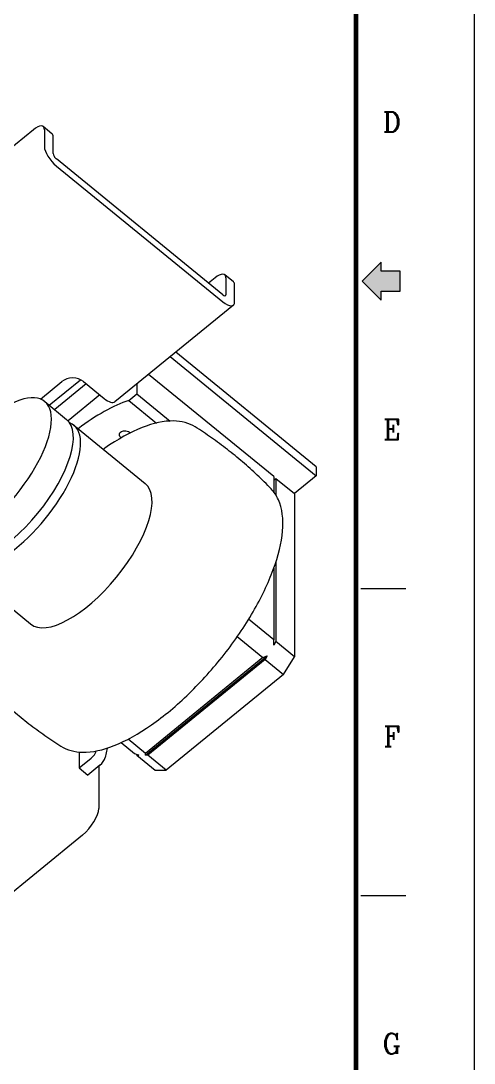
# Model space of a CAD drawing. Header units: millimetres. Extents: x 36 to 2484, y 36 to 1746.
# Drawn here: x 2189 to 2484, y 377 to 1055 of the extents above; entities that cross this region are included whole.
import ezdxf
from ezdxf.enums import TextEntityAlignment as Align

# ---------------------------------------------------------------- set-up
doc = ezdxf.new("R2010")
doc.units = ezdxf.units.MM
doc.header["$LTSCALE"] = 6
doc.layers.get('0').update_dxf_attribs({"lineweight": 18})
for name, color, linetype, lineweight in [('SkizziergeometrieWIN-ISO', 7, 'Continuous', 50), ('가는실선_A4', 7, 'Continuous', 5), ('굵은실선_A3', 7, 'Continuous', 18), ('제목(ISO)', 7, 'Continuous', 50)]:
    doc.layers.add(name, color=color, linetype=linetype, lineweight=lineweight)
doc.layers.add('가는실선_A3', color=9, linetype='Continuous', lineweight=5, true_color=0x808080)
doc.styles.add('주 텍스트 (ISO)', font='tahoma.ttf')
doc.styles.add('텍스트 스타일12', font='tahoma.ttf')
doc.styles.add('텍스트 스타일36', font='ROMANC.shx', dxfattribs={"width": 0.941937})

# ---------------------------------------------------------------- blocks, each defined once
blk = doc.blocks.new('경계 A3_경계')
blk.add_hatch(color=7).paths.add_polyline_path([(405.98, 148.76), (403.92, 148.76), (403.92, 149.72), (401.86, 147.66), (403.92, 145.6), (403.92, 146.56), (405.98, 146.56)])
for p, q in [((403.92, 149.72), (401.86, 147.66)), ((403.92, 148.76), (403.92, 149.72)), ((405.98, 148.76), (403.92, 148.76)), ((405.98, 146.56), (405.98, 148.76)), ((401.86, 147.66), (403.92, 145.6)), ((403.92, 146.56), (405.98, 146.56)), ((403.92, 145.6), (403.92, 146.56))]:
    blk.add_line(p, q)
at = {"color": 7}
for p, q in [((403.92, 149.72), (401.86, 147.66)), ((403.92, 148.76), (403.92, 149.72)), ((405.98, 148.76), (403.92, 148.76)), ((405.98, 146.56), (405.98, 148.76)), ((401.86, 147.66), (403.92, 145.6)), ((403.92, 145.6), (403.92, 146.56)), ((403.92, 146.56), (405.98, 146.56))]:
    blk.add_line(p, q, dxfattribs=at)
at = {"layer": 'SkizziergeometrieWIN-ISO', "lineweight": 18}
blk.add_line((414, 291), (414, 6), dxfattribs=at)
at = {"layer": '가는실선_A3', "color": 7, "lineweight": 60}
blk.add_line((401.22, 14.6), (401.22, 281.16), dxfattribs=at)
at = {"layer": '가는실선_A3', "color": 7}
for p, q in [((401.71, 114.34), (406.61, 114.34)), ((401.71, 81.02), (406.61, 81.02))]:
    blk.add_line(p, q, dxfattribs=at)
at = {"layer": '가는실선_A3', "color": 7, "style": '텍스트 스타일36', "width": 0.941937}
for s, p in [('D', (405.08, 164.92)), ('E', (405.08, 131.6)), ('F', (405.08, 98.28)), ('G', (405.08, 64.96))]:
    blk.add_text(s, height=2.2, dxfattribs=at).set_placement(p, align=Align.MIDDLE_CENTER)
blk = doc.blocks.new('제목 블록 A3_표제란')
at = {"layer": '가는실선_A3', "color": 7, "style": '텍스트 스타일12'}
blk.add_attdef('질량\\P1;_001', (38.29, 15.49), '', height=2, dxfattribs=at)
at = {"layer": '가는실선_A4', "color": 7, "style": '텍스트 스타일12'}
blk.add_attdef('설명', text='', height=2, dxfattribs=at).set_placement((331.27, 35.73), align=Align.MIDDLE_LEFT)
blk.add_attdef('SCALE_001', (273.43, 32.87), '', height=2, dxfattribs=at)
blk.add_attdef('프로젝트', text='', height=2, dxfattribs=at).set_placement((340.77, 28.27), align=Align.MIDDLE_CENTER)
at = {"layer": '가는실선_A4', "style": '텍스트 스타일12'}
blk.add_attdef('리비전_번호', text='', height=2, dxfattribs=at).set_placement((388.38, 15.27), align=Align.MIDDLE_CENTER)
at = {"layer": '제목(ISO)', "insert": (306.15, 62.72), "char_height": 3.5, "attachment_point": 1, "line_spacing_factor": 0.727683, "style": '주 텍스트 (ISO)'}
blk.add_mtext('- Note -\\P{\\H0.71429x; 1. \\fGulim|b0|i0|c129|p50;표시하지 않은 \\fTahoma|b0|i0|c129|p34;C, R=0.5\\fGulim|b0|i0|c129|p50;로 한다\\fTahoma|b0|i0|c129|p34;.\\H1.54068x; \\H0.64906x;\\P 2. \\fGulim|b0|i0|c129|p50;표시하지 않은 공차는 일반공차 \\fTahoma|b0|i0|c129|p34;KS ISO 2768-m\\fGulim|b0|i0|c129|p50;으로 적용한다\\fTahoma|b0|i0|c129|p34;.\\H1.32612x; \\H0.75408x;\\P 3. \\fGulim|b0|i0|c129|p50;표면경도는 \\fTahoma|b0|i0|c129|p34;HRC = \\H1.31974x; }', dxfattribs=at)
at = {"layer": '제목(ISO)', "style": '텍스트 스타일12'}
for tag, p in [('관리자', (373.93, 36.39)), ('공급업자', (383.08, 28.64))]:
    blk.add_attdef(tag, text='', height=2, dxfattribs=at).set_placement(p, align=Align.TOP_LEFT)

msp = doc.modelspace()

# ---------------------------------------------------------------- linework, layer by layer
at = {"layer": '굵은실선_A3'}
for p, q in [((2197.402, 984.55), (2133.762, 932.589)), ((2209.383, 981.904), (2203.726, 986.523)), ((2204.473, 984.55), (2204.473, 973.58)), ((2210.13, 968.962), (2210.13, 979.931)), ((2320.438, 877.163), (2212.251, 965.498)), ((2212.251, 960.879), (2320.438, 872.544)), ((2327.47, 885.486), (2321.813, 890.105)), ((2315.489, 888.133), (2311.246, 884.669)), ((2322.56, 888.133), (2322.56, 877.163)), ((2328.217, 872.544), (2328.217, 883.514)), ((2327.395, 870.374), (2250.321, 807.443)), ((2286.355, 836.865), (2381.25, 759.383)), ((2381.25, 765.157), (2289.89, 839.752)), ((2207.629, 805.262), (2227.937, 821.843)), ((2353.672, 758.806), (2272.213, 825.318)), ((2201.933, 809.271), (2215.787, 820.583)), ((2231.697, 819.139), (2211.165, 802.375)), ((2229.929, 820.583), (2243.364, 809.613)), ((2264.577, 819.083), (2264.577, 812.627)), ((2204.665, 807.683), (2218.939, 796.028)), ((2240.535, 811.922), (2219.93, 795.098)), ((2259.35, 808.359), (2264.577, 812.627)), ((2259.35, 808.359), (2277.348, 793.664)), ((2264.577, 812.627), (2286.212, 794.962)), ((2223.625, 792.202), (2270.072, 754.278)), ((2381.25, 765.157), (2381.25, 759.383)), ((2353.672, 758.806), (2353.672, 748.815)), ((2353.672, 756.497), (2355.087, 757.651)), ((2355.087, 757.651), (2355.087, 746.75)), ((2355.087, 757.651), (2367.108, 747.836)), ((2381.25, 759.383), (2367.108, 747.836)), ((2367.108, 747.836), (2367.108, 641.604)), ((2148.995, 700.799), (2195.442, 662.875)), ((2353.672, 699.207), (2353.672, 652.574)), ((2355.087, 703.356), (2355.087, 651.419)), ((2353.672, 652.574), (2337.318, 665.927)), ((2329.933, 654.637), (2346.601, 641.027)), ((2353.672, 649.11), (2353.672, 652.574)), ((2355.087, 651.419), (2353.672, 649.11)), ((2367.108, 641.604), (2355.087, 651.419)), ((2270.234, 577.518), (2349.43, 642.181)), ((2346.601, 641.027), (2270.234, 578.673)), ((2348.016, 639.872), (2271.648, 577.518)), ((2346.601, 641.027), (2349.43, 642.181)), ((2349.43, 642.181), (2348.016, 639.872)), ((2348.016, 639.872), (2360.036, 630.057)), ((2360.036, 630.057), (2367.108, 641.604)), ((2360.036, 630.057), (2283.669, 567.703)), ((2254.503, 585.744), (2263.163, 578.673)), ((2270.234, 578.673), (2258.919, 587.911)), ((2227.1, 579.542), (2227.1, 569.191)), ((2245.379, 582.143), (2243.988, 575.991)), ((2263.163, 578.673), (2265.991, 577.518)), ((2264.577, 577.518), (2264.577, 578.096)), ((2265.991, 577.518), (2264.577, 577.518)), ((2264.577, 577.518), (2276.598, 567.703)), ((2270.234, 577.518), (2270.234, 578.673)), ((2271.648, 577.518), (2270.234, 577.518)), ((2283.669, 567.703), (2271.648, 577.518)), ((2227.1, 569.191), (2234.883, 575.545)), ((2240.54, 570.927), (2232.757, 564.572)), ((2239.828, 570.346), (2239.828, 542.877)), ((2227.1, 569.191), (2232.757, 564.572)), ((2276.598, 567.703), (2283.669, 567.703)), ((2229.222, 525.557), (2109.014, 427.407))]:
    msp.add_line(p, q, dxfattribs=at)
for centre, major_axis, ratio, start_param, end_param in [((2197.402, 978.777), (6.325, 7.746), 0.4082485, 5.8195376, 7.390334), ((2203.059, 974.158), (6.325, 7.746), 0.4082485, 5.8195376, 6.2831853), ((2212.251, 967.23), (-6.957, 8.521), 0.4082483, 0.4636479, 2.0344442), ((2212.251, 967.23), (1.897, -2.324), 0.4082483, 3.6052405, 5.1760369), ((2315.489, 882.359), (6.325, 7.746), 0.4082485, 5.8195376, 7.390334), ((2321.146, 877.74), (6.325, 7.746), 0.4082485, 5.8195376, 6.2831853), ((2320.438, 878.895), (1.897, -2.324), 0.4082483, 5.1760369, 6.7468332), ((2320.438, 878.895), (6.957, -8.521), 0.4082483, 5.1760369, 6.7468332), ((2222.858, 814.809), (-10, 0), 0.8164965, 3.9269905, 5.4977869), ((2167.35, 761.982), (37.315, 45.701), 0.4082483, 2.3376611, 7.0871169), ((2219.322, 719.546), (71.151, 87.142), 0.4082483, 0.5798664, 1.0187338), ((2243.364, 815.964), (6.957, -8.521), 0.4082483, 5.1760369, 6.2831853), ((2181.624, 750.327), (37.315, 45.701), 0.4082483, 3.1415927, 6.2831853), ((2186.31, 746.501), (37.315, 45.701), 0.4082483, 3.0156741, 6.4091039), ((2232.757, 708.577), (37.315, 45.701), 0.4082483, 3.1415927, 6.2831853), ((2234.883, 578.432), (-3.162, -3.873), 0.4082483, 1.1071487, 2.3618239), ((2240.54, 573.813), (3.162, 3.873), 0.4082483, 4.2487414, 5.5967515), ((2229.222, 534.217), (-9.487, -11.619), 0.4082483, 1.1071487, 2.677945)]:
    msp.add_ellipse(centre, major_axis=major_axis, ratio=ratio, start_param=start_param, end_param=end_param, dxfattribs=at)
for points, knots in [([(2302.608, 791.101), (2298.565, 793.668), (2293.705, 794.916), (2282.191, 795.094), (2275.31, 793.563), (2260.291, 787.644), (2252.093, 783.072), (2243.432, 777.011), (2243.11, 776.784), (2242.788, 776.555)], [3.65405891, 3.65405891, 3.65405891, 3.65405891, 3.91761692, 3.91761692, 4.23496863, 4.23496863, 4.57047375, 4.57047375, 4.58340932, 4.58340932, 4.58340932, 4.58340932]), ([(2254.366, 784.019), (2254.071, 784.289), (2253.818, 784.6), (2253.426, 785.314), (2253.321, 785.722), (2253.315, 786.477), (2253.42, 786.871), (2253.85, 787.563), (2254.174, 787.861), (2254.919, 788.301), (2255.393, 788.472), (2256.436, 788.646), (2257.004, 788.648), (2258.054, 788.51), (2258.606, 788.367), (2259.627, 787.943), (2260.096, 787.662), (2260.467, 787.359)], [1.3120249, 1.3120249, 1.3120249, 1.3120249, 1.4435454, 1.4435454, 1.6009502, 1.6009502, 1.7643203, 1.7643203, 1.9276904, 1.9276904, 2.0924319, 2.0924319, 2.2571734, 2.2571734, 2.4147272, 2.4147272, 2.572281, 2.572281, 2.572281, 2.572281]), ([(2351.97, 750.797), (2349.042, 753.835), (2346.026, 756.82), (2339.834, 762.663), (2336.658, 765.521), (2330.165, 771.086), (2326.848, 773.794), (2320.096, 779.043), (2316.662, 781.584), (2309.698, 786.482), (2306.17, 788.84), (2302.608, 791.101)], [3.556421615, 3.556421615, 3.556421615, 3.556421615, 3.575949074, 3.575949074, 3.595476533, 3.595476533, 3.615003992, 3.615003992, 3.634531451, 3.634531451, 3.65405891, 3.65405891, 3.65405891, 3.65405891]), ([(2215.232, 583.328), (2219.275, 580.762), (2224.135, 579.514), (2235.649, 579.336), (2242.53, 580.867), (2257.55, 586.786), (2265.747, 591.357), (2282.272, 602.921), (2290.586, 609.869), (2306.595, 625.418), (2314.291, 634), (2328.373, 651.979), (2334.757, 661.37), (2345.615, 680.097), (2350.078, 689.427), (2356.628, 707.231), (2358.691, 715.687), (2360.002, 731.062), (2359.228, 738.005), (2355.472, 746.408), (2353.907, 748.788), (2351.97, 750.797)], [0.5124663, 0.5124663, 0.5124663, 0.5124663, 0.7760243, 0.7760243, 1.093376, 1.093376, 1.4288811, 1.4288811, 1.7581388, 1.7581388, 2.0841127, 2.0841127, 2.4093808, 2.4093808, 2.7360123, 2.7360123, 3.0668937, 3.0668937, 3.4028437, 3.4028437, 3.5564216, 3.5564216, 3.5564216, 3.5564216]), ([(2165.87, 623.632), (2168.798, 620.594), (2171.814, 617.609), (2178.006, 611.766), (2181.183, 608.909), (2187.676, 603.343), (2190.992, 600.635), (2197.744, 595.386), (2201.179, 592.846), (2208.142, 587.947), (2211.67, 585.589), (2215.232, 583.328)], [0.414828961, 0.414828961, 0.414828961, 0.414828961, 0.43435642, 0.43435642, 0.453883879, 0.453883879, 0.473411339, 0.473411339, 0.492938798, 0.492938798, 0.512466257, 0.512466257, 0.512466257, 0.512466257])]:
    msp.add_open_spline(points, degree=3, knots=knots, dxfattribs=at)
msp.add_open_spline([(2260.467, 787.359), (2260.481, 787.348), (2260.494, 787.337), (2260.507, 787.326)], degree=3, dxfattribs=at)

# ---------------------------------------------------------------- block references
at = {"xscale": 6, "yscale": 6, "zscale": 6}
for name, p in [('경계 A3_경계', (0, 0)), ('제목 블록 A3_표제란', (-39.279, 10.418))]:
    msp.add_blockref(name, p, dxfattribs=at)

doc.saveas('drawing.dxf')
